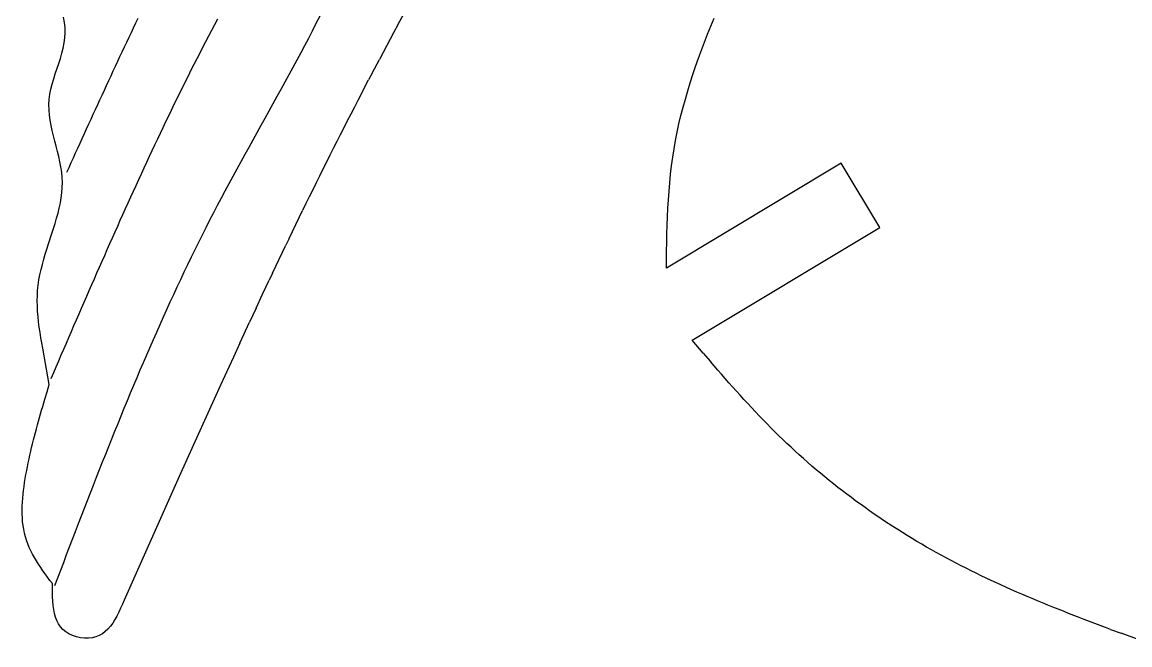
# Model space of a CAD drawing. Extents: x -3475 to 3475, y -2114 to 2114.
# Drawn here: x 78.6 to 503.7, y 63.1 to 302.2 of the extents above; entities that cross this region are included whole.
import ezdxf

# ---------------------------------------------------------------- set-up
doc = ezdxf.new("R2010")
doc.units = 0
doc.header["$MEASUREMENT"] = 0
doc.layers.get('0').update_dxf_attribs({"linetype": 'CONTINUOUS'})

msp = doc.modelspace()

# ---------------------------------------------------------------- linework, layer by layer
for p, q in [((222.66, 300.88), (226.87, 308.7)), ((94.84, 302.03), (94.47, 304.01)), ((95.07, 300.06), (94.84, 302.03)), ((122.23, 301.86), (123.12, 303.7)), ((152.55, 301.23), (153.71, 303.39)), ((192.77, 304.41), (191.34, 301.58)), ((342.89, 300.58), (344.13, 303.63)), ((94.99, 296.11), (95.12, 298.08)), ((95.12, 298.08), (95.07, 300.06)), ((119.6, 296.34), (120.48, 298.18)), ((120.48, 298.18), (121.35, 300.03)), ((121.35, 300.03), (122.23, 301.86)), ((150.25, 296.89), (151.4, 299.06)), ((151.4, 299.06), (152.55, 301.23)), ((189.89, 298.75), (188.43, 295.93)), ((191.34, 301.58), (189.89, 298.75)), ((221.26, 298.27), (217.08, 290.44)), ((222.66, 300.88), (221.26, 298.27)), ((341.66, 297.52), (342.89, 300.58)), ((94.31, 292.18), (94.72, 294.15)), ((94.72, 294.15), (94.99, 296.11)), ((117.86, 292.66), (118.73, 294.5)), ((118.73, 294.5), (119.6, 296.34)), ((147.98, 292.54), (149.11, 294.72)), ((149.11, 294.72), (150.25, 296.89)), ((188.43, 295.93), (186.95, 293.12)), ((339.3, 291.36), (340.47, 294.45)), ((340.47, 294.45), (341.66, 297.52)), ((93.23, 288.25), (93.81, 290.21)), ((93.81, 290.21), (94.31, 292.18)), ((116.12, 288.97), (116.99, 290.81)), ((116.99, 290.81), (117.86, 292.66)), ((145.73, 288.17), (146.85, 290.36)), ((146.85, 290.36), (147.98, 292.54)), ((185.47, 290.31), (183.97, 287.51)), ((186.95, 293.12), (185.47, 290.31)), ((217.08, 290.44), (215.7, 287.83)), ((338.17, 288.27), (339.3, 291.36)), ((91.29, 282.35), (92.6, 286.28)), ((92.6, 286.28), (93.23, 288.25)), ((113.54, 283.43), (114.4, 285.28)), ((114.4, 285.28), (115.26, 287.12)), ((115.26, 287.12), (116.12, 288.97)), ((143.5, 283.8), (144.61, 285.99)), ((144.61, 285.99), (145.73, 288.17)), ((183.97, 287.51), (182.46, 284.71)), ((212.93, 282.59), (215.7, 287.83)), ((336.02, 282.04), (337.08, 285.16)), ((337.08, 285.16), (338.17, 288.27)), ((90.67, 280.38), (91.29, 282.35)), ((111.82, 279.73), (112.68, 281.58)), ((112.68, 281.58), (113.54, 283.43)), ((141.3, 279.41), (142.4, 281.6)), ((142.4, 281.6), (143.5, 283.8)), ((180.95, 281.92), (179.42, 279.13)), ((182.46, 284.71), (180.95, 281.92)), ((212.93, 282.59), (211.55, 279.97)), ((335.01, 278.91), (336.02, 282.04)), ((89.21, 274.45), (89.6, 276.43)), ((89.6, 276.43), (90.1, 278.4)), ((90.1, 278.4), (90.67, 280.38)), ((110.11, 276.03), (110.96, 277.88)), ((110.96, 277.88), (111.82, 279.73)), ((139.12, 275.01), (140.21, 277.21)), ((140.21, 277.21), (141.3, 279.41)), ((179.42, 279.13), (177.89, 276.34)), ((208.81, 274.73), (211.55, 279.97)), ((334.05, 275.77), (335.01, 278.91)), ((88.85, 270.48), (88.96, 272.47)), ((88.96, 272.47), (89.21, 274.45)), ((107.55, 270.48), (108.4, 272.33)), ((108.4, 272.33), (109.25, 274.18)), ((109.25, 274.18), (110.11, 276.03)), ((136.96, 270.6), (138.04, 272.8)), ((138.04, 272.8), (139.12, 275.01)), ((176.36, 273.56), (174.82, 270.77)), ((177.89, 276.34), (176.36, 273.56)), ((208.81, 274.73), (207.44, 272.1)), ((332.26, 269.45), (333.13, 272.62)), ((333.13, 272.62), (334.05, 275.77)), ((88.88, 268.49), (88.85, 270.48)), ((89.04, 266.5), (88.88, 268.49)), ((105.85, 266.78), (106.7, 268.63)), ((106.7, 268.63), (107.55, 270.48)), ((134.82, 266.18), (135.89, 268.39)), ((135.89, 268.39), (136.96, 270.6)), ((173.27, 267.99), (171.73, 265.21)), ((174.82, 270.77), (173.27, 267.99)), ((206.08, 269.47), (204.73, 266.84)), ((207.44, 272.1), (206.08, 269.47)), ((331.45, 266.28), (332.26, 269.45)), ((89.31, 264.5), (89.04, 266.5)), ((89.66, 262.5), (89.31, 264.5)), ((104.16, 263.07), (105, 264.92)), ((105, 264.92), (105.85, 266.78)), ((132.7, 261.75), (133.75, 263.96)), ((133.75, 263.96), (134.82, 266.18)), ((171.73, 265.21), (170.18, 262.43)), ((203.37, 264.21), (202.02, 261.58)), ((204.73, 266.84), (203.37, 264.21)), ((330.69, 263.09), (331.45, 266.28)), ((90.08, 260.5), (89.66, 262.5)), ((90.56, 258.51), (90.08, 260.5)), ((101.62, 257.51), (102.46, 259.36)), ((102.46, 259.36), (103.31, 261.22)), ((103.31, 261.22), (104.16, 263.07)), ((130.59, 257.31), (131.64, 259.53)), ((131.64, 259.53), (132.7, 261.75)), ((168.64, 259.64), (167.09, 256.86)), ((170.18, 262.43), (168.64, 259.64)), ((202.02, 261.58), (200.68, 258.94)), ((329.36, 256.69), (329.99, 259.9)), ((329.99, 259.9), (330.69, 263.09)), ((91.06, 256.51), (90.56, 258.51)), ((91.59, 254.51), (91.06, 256.51)), ((99.93, 253.8), (100.78, 255.66)), ((100.78, 255.66), (101.62, 257.51)), ((129.54, 255.09), (130.59, 257.31)), ((167.09, 256.86), (165.55, 254.08)), ((199.34, 256.3), (198, 253.66)), ((200.68, 258.94), (199.34, 256.3)), ((328.79, 253.48), (329.36, 256.69)), ((92.1, 252.51), (91.59, 254.51)), ((92.6, 250.52), (92.1, 252.51)), ((98.24, 250.09), (99.09, 251.95)), ((99.09, 251.95), (99.93, 253.8)), ((127.46, 250.64), (128.5, 252.86)), ((128.5, 252.86), (129.54, 255.09)), ((164.01, 251.29), (162.48, 248.51)), ((165.55, 254.08), (164.01, 251.29)), ((196.67, 251.02), (195.34, 248.37)), ((198, 253.66), (196.67, 251.02)), ((328.29, 250.25), (328.79, 253.48)), ((93.05, 248.53), (92.6, 250.52)), ((93.43, 246.54), (93.05, 248.53)), ((96.56, 246.38), (97.4, 248.24)), ((97.4, 248.24), (98.24, 250.09)), ((125.39, 246.18), (126.43, 248.41)), ((126.43, 248.41), (127.46, 250.64)), ((162.48, 248.51), (160.95, 245.72)), ((195.34, 248.37), (194.02, 245.73)), ((392.94, 248.01), (325.83, 207.69)), ((327.47, 243.77), (327.85, 247.01)), ((327.85, 247.01), (328.29, 250.25)), ((407.79, 223.29), (392.94, 248.01)), ((93.73, 244.56), (93.43, 246.54)), ((93.93, 242.58), (93.73, 244.56)), ((94, 240.6), (93.93, 242.58)), ((95.72, 244.53), (96.56, 246.38)), ((123.34, 241.72), (124.37, 243.95)), ((124.37, 243.95), (125.39, 246.18)), ((159.43, 242.92), (157.92, 240.12)), ((160.95, 245.72), (159.43, 242.92)), ((192.7, 243.08), (191.39, 240.42)), ((194.02, 245.73), (192.7, 243.08)), ((327.15, 240.51), (327.47, 243.77)), ((93.8, 236.66), (93.95, 238.63)), ((93.95, 238.63), (94, 240.6)), ((121.3, 237.25), (122.32, 239.49)), ((122.32, 239.49), (123.34, 241.72)), ((157.92, 240.12), (156.41, 237.32)), ((191.39, 240.42), (190.08, 237.77)), ((326.88, 237.25), (327.15, 240.51)), ((93.22, 232.72), (93.55, 234.69)), ((93.55, 234.69), (93.8, 236.66)), ((119.27, 232.78), (120.28, 235.02)), ((120.28, 235.02), (121.3, 237.25)), ((154.92, 234.52), (153.44, 231.7)), ((156.41, 237.32), (154.92, 234.52)), ((188.77, 235.11), (187.47, 232.46)), ((190.08, 237.77), (188.77, 235.11)), ((326.46, 230.71), (326.65, 233.99)), ((326.65, 233.99), (326.88, 237.25)), ((92.34, 228.8), (92.81, 230.76)), ((92.81, 230.76), (93.22, 232.72)), ((117.25, 228.3), (118.26, 230.54)), ((118.26, 230.54), (119.27, 232.78)), ((153.44, 231.7), (151.97, 228.89)), ((183.59, 224.47), (186.17, 229.8)), ((187.47, 232.46), (186.17, 229.8)), ((326.31, 227.43), (326.46, 230.71)), ((91.24, 224.87), (91.81, 226.83)), ((91.81, 226.83), (92.34, 228.8)), ((115.24, 223.82), (116.24, 226.06)), ((116.24, 226.06), (117.25, 228.3)), ((150.51, 226.06), (149.07, 223.23)), ((151.97, 228.89), (150.51, 226.06)), ((326.18, 224.15), (326.31, 227.43)), ((90, 220.94), (90.63, 222.91)), ((90.63, 222.91), (91.24, 224.87)), ((113.24, 219.34), (114.24, 221.58)), ((114.24, 221.58), (115.24, 223.82)), ((149.07, 223.23), (147.64, 220.4)), ((181.02, 219.14), (183.59, 224.47)), ((326.08, 220.86), (326.18, 224.15)), ((335.75, 180), (407.79, 223.29)), ((88.07, 215.04), (88.71, 217.01)), ((88.71, 217.01), (90, 220.94)), ((111.25, 214.85), (112.24, 217.1)), ((112.24, 217.1), (113.24, 219.34)), ((146.22, 217.56), (144.82, 214.71)), ((147.64, 220.4), (146.22, 217.56)), ((181.02, 219.14), (179.74, 216.47)), ((325.94, 214.28), (326, 217.57)), ((326, 217.57), (326.08, 220.86)), ((86.86, 211.09), (87.45, 213.07)), ((87.45, 213.07), (88.07, 215.04)), ((109.26, 210.36), (110.25, 212.61)), ((110.25, 212.61), (111.25, 214.85)), ((144.82, 214.71), (143.42, 211.86)), ((177.19, 211.13), (179.74, 216.47)), ((325.88, 210.99), (325.94, 214.28)), ((85.81, 207.13), (86.31, 209.11)), ((86.31, 209.11), (86.86, 211.09)), ((108.27, 208.12), (109.26, 210.36)), ((142.04, 209), (140.67, 206.13)), ((143.42, 211.86), (142.04, 209)), ((174.65, 205.78), (177.19, 211.13)), ((325.83, 207.69), (325.88, 210.99)), ((85, 203.15), (85.37, 205.14)), ((85.37, 205.14), (85.81, 207.13)), ((106.3, 203.62), (107.28, 205.87)), ((107.28, 205.87), (108.27, 208.12)), ((140.67, 206.13), (139.31, 203.26)), ((174.65, 205.78), (173.38, 203.1)), ((84.51, 199.15), (84.71, 201.15)), ((84.71, 201.15), (85, 203.15)), ((104.33, 199.13), (105.31, 201.38)), ((105.31, 201.38), (106.3, 203.62)), ((137.96, 200.39), (136.62, 197.51)), ((139.31, 203.26), (137.96, 200.39)), ((170.86, 197.75), (173.38, 203.1)), ((84.37, 195.13), (84.4, 197.14)), ((84.4, 197.14), (84.51, 199.15)), ((102.37, 194.63), (103.35, 196.88)), ((103.35, 196.88), (104.33, 199.13)), ((136.62, 197.51), (135.3, 194.63)), ((168.35, 192.38), (170.86, 197.75)), ((84.41, 193.12), (84.37, 195.13)), ((84.51, 191.1), (84.41, 193.12)), ((100.41, 190.13), (101.39, 192.38)), ((101.39, 192.38), (102.37, 194.63)), ((133.98, 191.74), (132.67, 188.85)), ((135.3, 194.63), (133.98, 191.74)), ((168.35, 192.38), (165.85, 187.02)), ((84.68, 189.08), (84.51, 191.1)), ((84.89, 187.06), (84.68, 189.08)), ((98.46, 185.63), (99.43, 187.88)), ((99.43, 187.88), (100.41, 190.13)), ((132.67, 188.85), (131.37, 185.95)), ((85.15, 185.04), (84.89, 187.06)), ((85.44, 183.02), (85.15, 185.04)), ((85.76, 181), (85.44, 183.02)), ((96.5, 181.12), (97.48, 183.37)), ((97.48, 183.37), (98.46, 185.63)), ((130.08, 183.05), (128.8, 180.14)), ((131.37, 185.95), (130.08, 183.05)), ((162.12, 178.96), (165.85, 187.02)), ((86.11, 178.99), (85.76, 181)), ((86.46, 176.98), (86.11, 178.99)), ((94.56, 176.62), (95.53, 178.87)), ((95.53, 178.87), (96.5, 181.12)), ((128.8, 180.14), (127.53, 177.23)), ((162.12, 178.96), (159.64, 173.58)), ((339.96, 175.09), (335.75, 180)), ((88.97, 163.04), (86.46, 176.98)), ((92.61, 172.11), (93.58, 174.37)), ((93.58, 174.37), (94.56, 176.62)), ((127.53, 177.23), (126.27, 174.32)), ((339.96, 175.09), (342.78, 171.83)), ((91.64, 169.86), (92.61, 172.11)), ((125.02, 171.4), (123.77, 168.48)), ((126.27, 174.32), (125.02, 171.4)), ((159.64, 173.58), (154.71, 162.82)), ((344.19, 170.2), (342.78, 171.83)), ((345.6, 168.57), (344.19, 170.2)), ((89.69, 165.36), (90.66, 167.61)), ((90.66, 167.61), (91.64, 169.86)), ((123.77, 168.48), (122.53, 165.55)), ((347.02, 166.95), (345.6, 168.57)), ((348.44, 165.33), (347.02, 166.95)), ((88.13, 160.23), (88.97, 163.04)), ((121.3, 162.62), (120.07, 159.69)), ((122.53, 165.55), (121.3, 162.62)), ((154.71, 162.82), (152.26, 157.43)), ((349.86, 163.72), (348.44, 165.33)), ((351.29, 162.11), (349.86, 163.72)), ((352.73, 160.51), (351.29, 162.11)), ((86.86, 156), (87.28, 157.41)), ((87.28, 157.41), (88.13, 160.23)), ((120.07, 159.69), (118.86, 156.76)), ((152.26, 157.43), (142.38, 135.62)), ((354.17, 158.91), (352.73, 160.51)), ((355.62, 157.32), (354.17, 158.91)), ((357.07, 155.74), (355.62, 157.32)), ((85.63, 151.75), (86.03, 153.17)), ((86.03, 153.17), (86.45, 154.59)), ((86.45, 154.59), (86.86, 156)), ((117.65, 153.82), (116.44, 150.88)), ((118.86, 156.76), (117.65, 153.82)), ((358.53, 154.16), (357.07, 155.74)), ((360.01, 152.59), (358.53, 154.16)), ((84.43, 147.49), (84.82, 148.91)), ((84.82, 148.91), (85.22, 150.33)), ((85.22, 150.33), (85.63, 151.75)), ((116.44, 150.88), (115.24, 147.93)), ((361.49, 151.03), (360.01, 152.59)), ((362.97, 149.48), (361.49, 151.03)), ((364.47, 147.94), (362.97, 149.48)), ((83.28, 143.18), (83.65, 144.62)), ((83.65, 144.62), (84.04, 146.05)), ((84.04, 146.05), (84.43, 147.49)), ((114.05, 144.99), (112.86, 142.04)), ((115.24, 147.93), (114.05, 144.99)), ((365.98, 146.41), (364.47, 147.94)), ((367.5, 144.88), (365.98, 146.41)), ((369.03, 143.37), (367.5, 144.88)), ((82.55, 140.29), (82.91, 141.74)), ((82.91, 141.74), (83.28, 143.18)), ((112.86, 142.04), (111.68, 139.09)), ((370.57, 141.87), (369.03, 143.37)), ((372.12, 140.38), (370.57, 141.87)), ((373.69, 138.91), (372.12, 140.38)), ((81.53, 135.91), (81.86, 137.37)), ((81.86, 137.37), (82.2, 138.83)), ((82.2, 138.83), (82.55, 140.29)), ((110.5, 136.13), (109.33, 133.18)), ((111.68, 139.09), (110.5, 136.13)), ((375.27, 137.44), (373.69, 138.91)), ((376.86, 135.99), (375.27, 137.44)), ((80.59, 131.46), (80.89, 132.95)), ((80.89, 132.95), (81.2, 134.43)), ((81.2, 134.43), (81.53, 135.91)), ((109.33, 133.18), (108.16, 130.22)), ((142.38, 135.62), (138.86, 127.76)), ((142.5, 135.86), (142.38, 135.62)), ((378.46, 134.56), (376.86, 135.99)), ((380.08, 133.13), (378.46, 134.56)), ((381.7, 131.72), (380.08, 133.13)), ((79.76, 126.96), (80.03, 128.47)), ((80.03, 128.47), (80.3, 129.97)), ((80.3, 129.97), (80.59, 131.46)), ((108.16, 130.22), (107, 127.26)), ((138.86, 127.76), (117.7, 80.22)), ((383.34, 130.32), (381.7, 131.72)), ((384.99, 128.93), (383.34, 130.32)), ((386.65, 127.55), (384.99, 128.93)), ((79.09, 122.39), (79.29, 123.92)), ((79.29, 123.92), (79.52, 125.44)), ((79.52, 125.44), (79.76, 126.96)), ((105.84, 124.3), (104.68, 121.34)), ((107, 127.26), (105.84, 124.3)), ((388.33, 126.19), (386.65, 127.55)), ((390.01, 124.84), (388.33, 126.19)), ((391.71, 123.51), (390.01, 124.84)), ((393.41, 122.18), (391.71, 123.51)), ((78.66, 117.83), (78.77, 119.35)), ((78.77, 119.35), (78.92, 120.87)), ((78.92, 120.87), (79.09, 122.39)), ((104.68, 121.34), (103.53, 118.37)), ((395.13, 120.87), (393.41, 122.18)), ((396.85, 119.58), (395.13, 120.87)), ((398.59, 118.29), (396.85, 119.58)), ((78.56, 114.8), (78.59, 116.31)), ((78.58, 113.3), (78.56, 114.8)), ((78.59, 116.31), (78.66, 117.83)), ((102.37, 115.4), (101.23, 112.44)), ((103.53, 118.37), (102.37, 115.4)), ((400.33, 117.02), (398.59, 118.29)), ((402.09, 115.76), (400.33, 117.02)), ((403.85, 114.52), (402.09, 115.76)), ((78.64, 111.81), (78.58, 113.3)), ((78.75, 110.34), (78.64, 111.81)), ((101.23, 112.44), (100.08, 109.47)), ((405.63, 113.29), (403.85, 114.52)), ((407.41, 112.07), (405.63, 113.29)), ((409.2, 110.86), (407.41, 112.07)), ((411.01, 109.67), (409.2, 110.86)), ((78.92, 108.87), (78.75, 110.34)), ((79.15, 107.43), (78.92, 108.87)), ((79.44, 106), (79.15, 107.43)), ((98.94, 106.5), (97.8, 103.53)), ((100.08, 109.47), (98.94, 106.5)), ((412.82, 108.49), (411.01, 109.67)), ((414.63, 107.33), (412.82, 108.49)), ((416.46, 106.18), (414.63, 107.33)), ((79.8, 104.59), (79.44, 106)), ((80.22, 103.2), (79.8, 104.59)), ((80.72, 101.84), (80.22, 103.2)), ((97.8, 103.53), (96.66, 100.56)), ((418.29, 105.04), (416.46, 106.18)), ((420.14, 103.92), (418.29, 105.04)), ((421.99, 102.8), (420.14, 103.92)), ((423.85, 101.71), (421.99, 102.8)), ((81.28, 100.5), (80.72, 101.84)), ((81.9, 99.17), (81.28, 100.5)), ((82.57, 97.86), (81.9, 99.17)), ((83.29, 96.57), (82.57, 97.86)), ((96.66, 100.56), (95.52, 97.59)), ((425.71, 100.63), (423.85, 101.71)), ((427.58, 99.56), (425.71, 100.63)), ((429.46, 98.5), (427.58, 99.56)), ((431.35, 97.46), (429.46, 98.5)), ((84.06, 95.29), (83.29, 96.57)), ((84.86, 94.03), (84.06, 95.29)), ((85.69, 92.77), (84.86, 94.03)), ((94.38, 94.61), (93.24, 91.64)), ((95.52, 97.59), (94.38, 94.61)), ((433.24, 96.43), (431.35, 97.46)), ((435.14, 95.42), (433.24, 96.43)), ((437.05, 94.42), (435.14, 95.42)), ((438.96, 93.43), (437.05, 94.42)), ((86.56, 91.53), (85.69, 92.77)), ((87.44, 90.29), (86.56, 91.53)), ((88.34, 89.05), (87.44, 90.29)), ((93.24, 91.64), (92.11, 88.67)), ((440.88, 92.46), (438.96, 93.43)), ((442.8, 91.5), (440.88, 92.46)), ((444.73, 90.55), (442.8, 91.5)), ((446.67, 89.61), (444.73, 90.55)), ((448.61, 88.68), (446.67, 89.61)), ((89.25, 87.82), (88.34, 89.05)), ((90.17, 86.59), (89.25, 87.82)), ((90.18, 84.88), (90.17, 86.59)), ((92.11, 88.67), (90.97, 85.69)), ((450.55, 87.77), (448.61, 88.68)), ((452.5, 86.87), (450.55, 87.77)), ((454.46, 85.97), (452.5, 86.87)), ((456.42, 85.09), (454.46, 85.97)), ((458.38, 84.22), (456.42, 85.09)), ((90.2, 83.17), (90.18, 84.88)), ((90.25, 81.48), (90.2, 83.17)), ((90.35, 79.83), (90.25, 81.48)), ((460.35, 83.35), (458.38, 84.22)), ((462.32, 82.5), (460.35, 83.35)), ((464.3, 81.65), (462.32, 82.5)), ((466.28, 80.81), (464.3, 81.65)), ((468.27, 79.98), (466.28, 80.81)), ((90.49, 78.22), (90.35, 79.83)), ((90.71, 76.66), (90.49, 78.22)), ((91.01, 75.15), (90.71, 76.66)), ((116.36, 77.09), (115.65, 75.58)), ((117.04, 78.64), (116.36, 77.09)), ((117.7, 80.22), (117.04, 78.64)), ((470.26, 79.16), (468.27, 79.98)), ((472.25, 78.35), (470.26, 79.16)), ((474.24, 77.54), (472.25, 78.35)), ((476.24, 76.74), (474.24, 77.54)), ((478.24, 75.95), (476.24, 76.74)), ((91.4, 73.73), (91.01, 75.15)), ((91.9, 72.38), (91.4, 73.73)), ((92.52, 71.13), (91.9, 72.38)), ((114.14, 72.74), (113.31, 71.43)), ((114.92, 74.12), (114.14, 72.74)), ((115.65, 75.58), (114.92, 74.12)), ((480.25, 75.16), (478.24, 75.95)), ((482.25, 74.37), (480.25, 75.16)), ((484.26, 73.6), (482.25, 74.37)), ((486.27, 72.82), (484.26, 73.6)), ((488.28, 72.05), (486.27, 72.82)), ((93.28, 69.98), (92.52, 71.13)), ((94.19, 68.94), (93.28, 69.98)), ((95.27, 68.02), (94.19, 68.94)), ((110.46, 68.15), (109.36, 67.31)), ((111.48, 69.12), (110.46, 68.15)), ((112.43, 70.22), (111.48, 69.12)), ((113.31, 71.43), (112.43, 70.22)), ((490.3, 71.29), (488.28, 72.05)), ((492.32, 70.53), (490.3, 71.29)), ((494.34, 69.77), (492.32, 70.53)), ((496.36, 69.02), (494.34, 69.77)), ((496.36, 69.02), (500.4, 67.52)), ((96.51, 67.24), (95.27, 68.02)), ((97.89, 66.6), (96.51, 67.24)), ((99.36, 66.11), (97.89, 66.6)), ((100.9, 65.77), (99.36, 66.11)), ((102.45, 65.59), (100.9, 65.77)), ((103.99, 65.58), (102.45, 65.59)), ((105.48, 65.75), (103.99, 65.58)), ((106.87, 66.09), (105.48, 65.75)), ((108.16, 66.62), (106.87, 66.09)), ((109.36, 67.31), (108.16, 66.62)), ((512.55, 63.06), (500.4, 67.52))]:
    msp.add_line(p, q)

doc.saveas('drawing.dxf')
